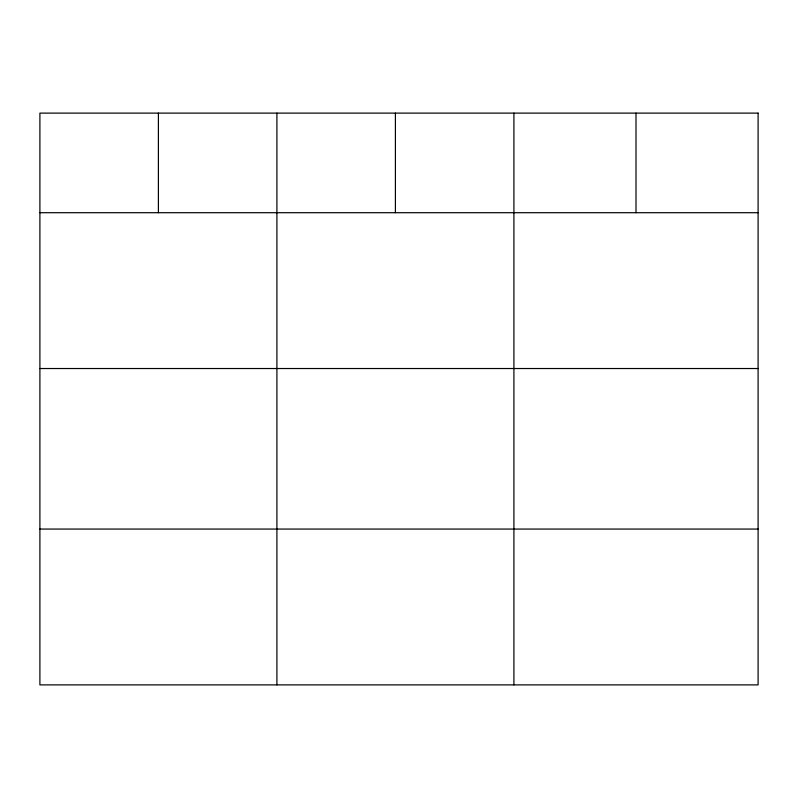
<?xml version="1.0" encoding="UTF-8"?>
<svg xmlns="http://www.w3.org/2000/svg" width="798" height="798" viewBox="0 0 798 798"><rect width="100%" height="100%" fill="white"/><g stroke="black" fill="none" stroke-linecap="round" stroke-linejoin="round"><path stroke-width="1.2" d="M39.9 212.707L758.1 212.707M39.9 368.526L758.1 368.526M39.9 529.064L758.1 529.064M636.006 113.117L636.006 212.707M513.912 113.117L513.912 684.884M395.409 113.117L395.409 212.707M276.906 113.117L276.906 684.884M158.403 113.117L158.403 212.707M758.1 113.117L39.9 113.117L39.9 684.884L758.1 684.884L758.1 113.117"/></g></svg>
